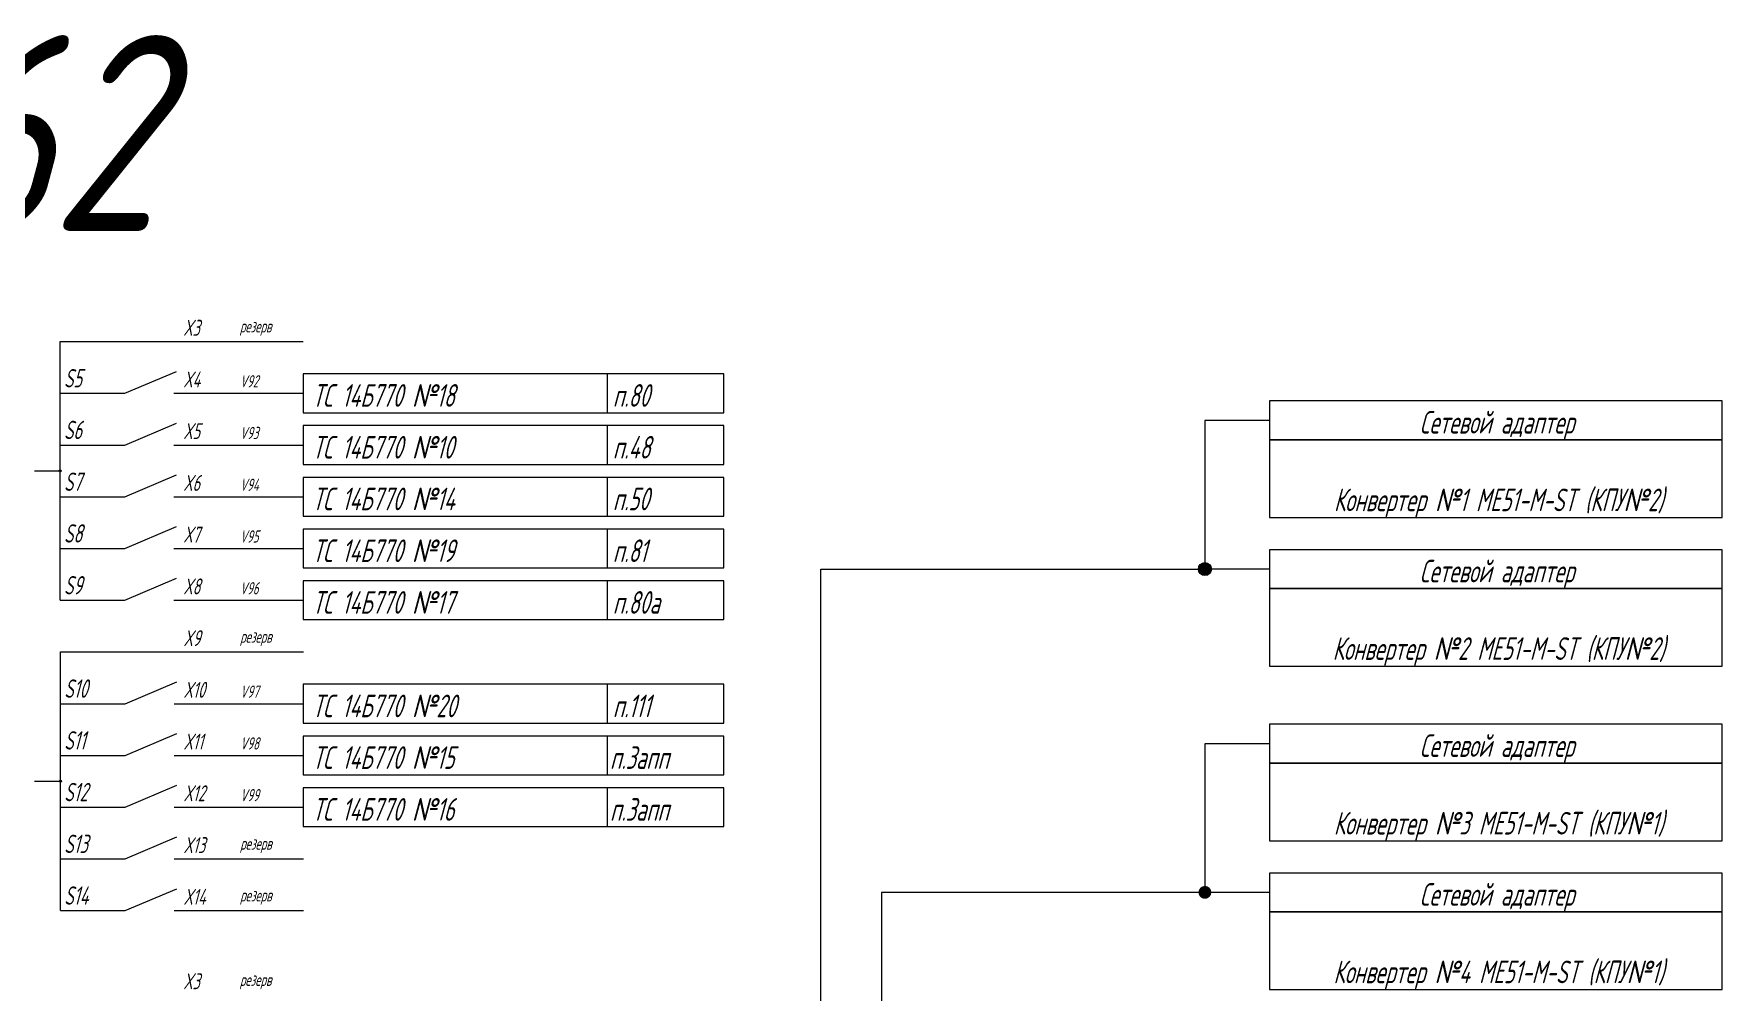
# Paper-space layout '83т362' of a CAD drawing. Extents: x 29 to 602, y 6 to 409.
# Drawn here: x 441 to 578.9, y 330.8 to 409.1 of the extents above; entities that cross this region are included whole.
import ezdxf

# ---------------------------------------------------------------- set-up
doc = ezdxf.new("R2010")
doc.units = 0
doc.header["$LTSCALE"] = 0.3
doc.layers.get('0').update_dxf_attribs({"linetype": 'CONTINUOUS', "lineweight": 15})
doc.styles.get("Standard").update_dxf_attribs({"font": 'isocpeur.ttf', "width": 0.8, "oblique": 15})

psp = doc.layouts.new('83т362')

# ---------------------------------------------------------------- hatches: boundary and pattern name
h = psp.add_hatch(color=256)
edge = h.paths.add_edge_path()
edge.add_arc((443.19, 373.39), 0.0845, 0, 360)
h = psp.add_hatch(color=256)
edge = h.paths.add_edge_path()
edge.add_arc((536.65, 365.38), 0.528, 0, 360)
h = psp.add_hatch(color=256)
edge = h.paths.add_edge_path()
edge.add_arc((443.21, 348.05), 0.0845, 0, 360)
h = psp.add_hatch(color=256)
edge = h.paths.add_edge_path()
edge.add_arc((536.65, 338.98), 0.528, 0, 360)

# ---------------------------------------------------------------- linework, layer by layer
for p, q in [((443.19, 379.73), (443.19, 383.95)), ((443.19, 383.95), (452.48, 383.95)), ((452.48, 383.95), (457.76, 383.95)), ((457.76, 383.95), (463.04, 383.95)), ((487.86, 381.31), (487.86, 378.14)), ((443.19, 375.5), (443.19, 379.73)), ((443.19, 379.73), (448.47, 379.73)), ((452.48, 379.73), (457.76, 379.73)), ((457.76, 379.73), (463.04, 379.73)), ((487.86, 377.09), (487.86, 373.92)), ((541.93, 377.52), (536.65, 377.52)), ((536.65, 377.52), (536.65, 365.38)), ((443.19, 371.28), (443.19, 375.5)), ((443.19, 375.5), (448.47, 375.5)), ((452.48, 375.5), (457.76, 375.5)), ((457.76, 375.5), (463.04, 375.5)), ((441.08, 373.39), (443.19, 373.39)), ((487.86, 372.86), (487.86, 369.7)), ((443.19, 367.06), (443.19, 371.28)), ((443.19, 371.28), (448.47, 371.28)), ((452.48, 371.28), (457.76, 371.28)), ((457.76, 371.28), (463.04, 371.28)), ((487.86, 368.64), (487.86, 365.47)), ((443.19, 367.06), (448.47, 367.06)), ((443.19, 362.83), (443.19, 367.06)), ((452.48, 367.06), (457.76, 367.06)), ((457.76, 367.06), (463.04, 367.06)), ((505.28, 247.66), (505.28, 365.38)), ((505.28, 365.38), (536.65, 365.38)), ((541.93, 365.38), (536.65, 365.38)), ((487.86, 364.42), (487.86, 361.25)), ((443.19, 362.83), (448.47, 362.83)), ((452.48, 362.83), (457.76, 362.83)), ((457.76, 362.83), (463.04, 362.83)), ((443.21, 354.38), (443.21, 358.61)), ((443.21, 358.61), (452.49, 358.61)), ((452.49, 358.61), (457.77, 358.61)), ((457.77, 358.61), (463.05, 358.61)), ((487.86, 355.97), (487.86, 352.8)), ((443.21, 350.16), (443.21, 354.38)), ((443.21, 354.38), (448.49, 354.38)), ((452.49, 354.38), (457.77, 354.38)), ((457.77, 354.38), (463.05, 354.38)), ((487.86, 351.74), (487.86, 348.58)), ((443.21, 345.94), (443.21, 350.16)), ((443.21, 350.16), (448.49, 350.16)), ((452.49, 350.16), (457.77, 350.16)), ((457.77, 350.16), (463.05, 350.16)), ((541.93, 351.12), (536.65, 351.12)), ((536.65, 351.12), (536.65, 338.98)), ((441.09, 348.05), (443.21, 348.05)), ((487.86, 347.52), (487.86, 344.35)), ((443.21, 341.71), (443.21, 345.94)), ((443.21, 345.94), (448.49, 345.94)), ((452.49, 345.94), (457.77, 345.94)), ((457.77, 345.94), (463.05, 345.94)), ((443.21, 341.71), (448.49, 341.71)), ((443.21, 337.49), (443.21, 341.71)), ((452.49, 341.71), (457.77, 341.71)), ((457.77, 341.71), (463.05, 341.71)), ((536.65, 338.98), (510.25, 338.98)), ((510.25, 338.98), (510.25, 243.44)), ((541.93, 338.98), (536.65, 338.98)), ((443.21, 337.49), (448.49, 337.49)), ((452.49, 337.49), (457.77, 337.49)), ((457.77, 337.49), (463.05, 337.49))]:
    psp.add_line(p, q)
at = {"lineweight": 15}
for p, q in [((448.47, 379.73), (452.7, 381.52)), ((448.47, 375.5), (452.7, 377.3)), ((448.47, 371.28), (452.7, 373.07)), ((448.47, 367.06), (452.7, 368.85)), ((448.47, 362.83), (452.7, 364.63)), ((448.49, 354.38), (452.71, 356.18)), ((448.49, 350.16), (452.71, 351.95)), ((448.49, 345.94), (452.71, 347.73)), ((448.49, 341.71), (452.71, 343.51)), ((448.49, 337.49), (452.71, 339.28))]:
    psp.add_line(p, q, dxfattribs=at)
for points in [[(463.04, 378.14), (497.36, 378.14), (497.36, 381.31), (463.04, 381.31)], [(541.93, 375.94), (578.89, 375.94), (578.89, 379.11), (541.93, 379.11)], [(463.04, 373.92), (497.36, 373.92), (497.36, 377.09), (463.04, 377.09)], [(541.93, 369.6), (578.89, 369.6), (578.89, 375.94), (541.93, 375.94)], [(463.04, 369.7), (497.36, 369.7), (497.36, 372.86), (463.04, 372.86)], [(463.04, 365.47), (497.36, 365.47), (497.36, 368.64), (463.04, 368.64)], [(541.93, 363.79), (578.89, 363.79), (578.89, 366.96), (541.93, 366.96)], [(463.04, 361.25), (497.36, 361.25), (497.36, 364.42), (463.04, 364.42)], [(541.93, 357.46), (578.89, 357.46), (578.89, 363.79), (541.93, 363.79)], [(463.04, 352.8), (497.36, 352.8), (497.36, 355.97), (463.04, 355.97)], [(463.04, 348.58), (497.36, 348.58), (497.36, 351.74), (463.04, 351.74)], [(541.93, 349.54), (578.89, 349.54), (578.89, 352.71), (541.93, 352.71)], [(541.93, 343.2), (578.89, 343.2), (578.89, 349.54), (541.93, 349.54)], [(463.04, 344.35), (497.36, 344.35), (497.36, 347.52), (463.04, 347.52)], [(541.93, 337.39), (578.89, 337.39), (578.89, 340.56), (541.93, 340.56)], [(541.93, 331.06), (578.89, 331.06), (578.89, 337.39), (541.93, 337.39)]]:
    psp.add_lwpolyline(points, close=True)
for centre, radius in [((443.19, 373.39), 0.0845), ((536.65, 365.38), 0.528), ((443.21, 348.05), 0.0845)]:
    psp.add_circle(centre, radius)

# ---------------------------------------------------------------- texts
at = {"insert": (305.12, 408.98), "char_height": 16, "attachment_point": 2}
psp.add_mtext_dynamic_manual_height_columns('Схема электроснабжения изд.83т362', width=1316.3617, gutter_width=12.5, heights=[0], dxfattribs=at)
for s, insert, char_height, width, attachment_point in [('{\\fGOST|b0|i0|c204|p34; \\fGOST|b0|i0|c0|p34; X\\fGOST|b0|i0|c204|p34;3}', (452.17, 384.43), 1.3, 17.2012, 7), ('{\\fGOST|b0|i0|c204|p34; резерв}', (457.45, 384.43), 1, 17.2012, 7), ('{\\fGOST|b0|i0|c204|p34; \\fGOST|b0|i0|c0|p34;S\\fGOST|b0|i0|c204|p34;5}', (442.88, 380.21), 1.5, 17.2012, 7), ('{\\fGOST|b0|i0|c204|p34; \\fGOST|b0|i0|c0|p34; X\\fGOST|b0|i0|c204|p34;4}', (452.17, 380.21), 1.3, 17.2012, 7), ('{\\fGOST|b0|i0|c204|p34; \\fGOST|b0|i0|c0|p34;V\\fGOST|b0|i0|c204|p34;92}', (457.45, 380.21), 1, 17.2012, 7), ('\\pi1.056;{\\fGOST|b0|i0|c204|p34;ТС \\fGOST|b0|i0|c0|p34;14\\fGOST|b0|i0|c204|p34;Б\\fGOST|b0|i0|c0|p34;770 }№{\\fGOST|b0|i0|c204|p34;18}', (462.73, 378.63), 1.848, 27.9979, 7), ('{\\fGOST|b0|i0|c204|p34; п.80}', (487.55, 378.63), 1.848, 34.32, 7), ('{\\fGOST|b0|i0|c204|p34; Сетевой адаптер}', (560.1, 375.94), 1.848, 36.96, 8), ('{\\fGOST|b0|i0|c204|p34; \\fGOST|b0|i0|c0|p34;S\\fGOST|b0|i0|c204|p34;6}', (442.88, 375.99), 1.5, 17.2012, 7), ('{\\fGOST|b0|i0|c204|p34; \\fGOST|b0|i0|c0|p34; X\\fGOST|b0|i0|c204|p34;5}', (452.17, 375.99), 1.3, 17.2012, 7), ('{\\fGOST|b0|i0|c204|p34; \\fGOST|b0|i0|c0|p34;V\\fGOST|b0|i0|c204|p34;93}', (457.45, 375.99), 1, 17.2012, 7), ('\\pi1.056;{\\fGOST|b0|i0|c204|p34;ТС \\fGOST|b0|i0|c0|p34;14\\fGOST|b0|i0|c204|p34;Б\\fGOST|b0|i0|c0|p34;770 }№{\\fGOST|b0|i0|c204|p34;10}', (462.73, 374.4), 1.848, 27.9979, 7), ('{\\fGOST|b0|i0|c204|p34; п.48}', (487.55, 374.4), 1.848, 34.32, 7), ('{\\fGOST|b0|i0|c204|p34; \\fGOST|b0|i0|c0|p34;S\\fGOST|b0|i0|c204|p34;7}', (442.88, 371.76), 1.5, 17.2012, 7), ('{\\fGOST|b0|i0|c204|p34; \\fGOST|b0|i0|c0|p34; X\\fGOST|b0|i0|c204|p34;6}', (452.17, 371.76), 1.3, 17.2012, 7), ('{\\fGOST|b0|i0|c204|p34; \\fGOST|b0|i0|c0|p34;V\\fGOST|b0|i0|c204|p34;94}', (457.45, 371.76), 1, 17.2012, 7), ('\\pi1.056;{\\fGOST|b0|i0|c204|p34;ТС \\fGOST|b0|i0|c0|p34;14\\fGOST|b0|i0|c204|p34;Б\\fGOST|b0|i0|c0|p34;770 }№{\\fGOST|b0|i0|c204|p34;14}', (462.73, 370.18), 1.848, 27.9979, 7), ('{\\fGOST|b0|i0|c204|p34; п.50}', (487.55, 370.18), 1.848, 34.32, 7), ('\\pl1.056;{\\fGOST|b0|i0|c204|p34;Конвертер }№{\\fGOST|b0|i0|c204|p34;1 ME51-M-ST (КПУ}№{\\fGOST|b0|i0|c204|p34;2)}', (560.1, 369.6), 1.848, 36.96, 8), ('{\\fGOST|b0|i0|c204|p34; \\fGOST|b0|i0|c0|p34;S\\fGOST|b0|i0|c204|p34;8}', (442.88, 367.54), 1.5, 17.2012, 7), ('{\\fGOST|b0|i0|c204|p34; \\fGOST|b0|i0|c0|p34; X\\fGOST|b0|i0|c204|p34;7}', (452.17, 367.54), 1.3, 17.2012, 7), ('{\\fGOST|b0|i0|c204|p34; \\fGOST|b0|i0|c0|p34;V\\fGOST|b0|i0|c204|p34;95}', (457.45, 367.54), 1, 17.2012, 7), ('\\pi1.056;{\\fGOST|b0|i0|c204|p34;ТС \\fGOST|b0|i0|c0|p34;14\\fGOST|b0|i0|c204|p34;Б\\fGOST|b0|i0|c0|p34;770 }№{\\fGOST|b0|i0|c204|p34;19}', (462.73, 365.95), 1.848, 27.9979, 7), ('{\\fGOST|b0|i0|c204|p34; п.81}', (487.55, 365.95), 1.848, 34.32, 7), ('{\\fGOST|b0|i0|c204|p34; Сетевой адаптер}', (560.1, 363.79), 1.848, 36.96, 8), ('{\\fGOST|b0|i0|c204|p34; \\fGOST|b0|i0|c0|p34;S\\fGOST|b0|i0|c204|p34;9}', (442.88, 363.31), 1.5, 17.2012, 7), ('{\\fGOST|b0|i0|c204|p34; \\fGOST|b0|i0|c0|p34; X\\fGOST|b0|i0|c204|p34;8}', (452.17, 363.31), 1.3, 17.2012, 7), ('{\\fGOST|b0|i0|c204|p34; \\fGOST|b0|i0|c0|p34;V\\fGOST|b0|i0|c204|p34;96}', (457.45, 363.31), 1, 17.2012, 7), ('\\pi1.056;{\\fGOST|b0|i0|c204|p34;ТС \\fGOST|b0|i0|c0|p34;14\\fGOST|b0|i0|c204|p34;Б\\fGOST|b0|i0|c0|p34;770 }№{\\fGOST|b0|i0|c204|p34;17}', (462.73, 361.73), 1.848, 27.9979, 7), ('{\\fGOST|b0|i0|c204|p34; п.80а}', (487.55, 361.73), 1.848, 34.32, 7), ('{\\fGOST|b0|i0|c204|p34; \\fGOST|b0|i0|c0|p34; X\\fGOST|b0|i0|c204|p34;9}', (452.19, 359.09), 1.3, 17.2012, 7), ('{\\fGOST|b0|i0|c204|p34; резерв}', (457.47, 359.09), 1, 17.2012, 7), ('\\pl1.056;{\\fGOST|b0|i0|c204|p34;Конвертер }№{\\fGOST|b0|i0|c204|p34;2 ME51-M-ST (КПУ}№{\\fGOST|b0|i0|c204|p34;2)}', (560.1, 357.46), 1.848, 36.96, 8), ('{\\fGOST|b0|i0|c204|p34; \\fGOST|b0|i0|c0|p34;S\\fGOST|b0|i0|c204|p34;10}', (442.9, 354.87), 1.5, 17.2012, 7), ('{\\fGOST|b0|i0|c204|p34; \\fGOST|b0|i0|c0|p34; X\\fGOST|b0|i0|c204|p34;10}', (452.19, 354.87), 1.3, 17.2012, 7), ('{\\fGOST|b0|i0|c204|p34; \\fGOST|b0|i0|c0|p34;V\\fGOST|b0|i0|c204|p34;97}', (457.47, 354.87), 1, 17.2012, 7), ('\\pi1.056;{\\fGOST|b0|i0|c204|p34;ТС \\fGOST|b0|i0|c0|p34;14\\fGOST|b0|i0|c204|p34;Б\\fGOST|b0|i0|c0|p34;770 }№{\\fGOST|b0|i0|c204|p34;20}', (462.73, 353.28), 1.848, 27.9979, 7), ('{\\fGOST|b0|i0|c204|p34; п.111}', (487.55, 353.28), 1.848, 34.32, 7), ('{\\fGOST|b0|i0|c204|p34; \\fGOST|b0|i0|c0|p34;S\\fGOST|b0|i0|c204|p34;11}', (442.9, 350.64), 1.5, 17.2012, 7), ('{\\fGOST|b0|i0|c204|p34; \\fGOST|b0|i0|c0|p34; X\\fGOST|b0|i0|c204|p34;11}', (452.19, 350.64), 1.3, 17.2012, 7), ('{\\fGOST|b0|i0|c204|p34; \\fGOST|b0|i0|c0|p34;V\\fGOST|b0|i0|c204|p34;98}', (457.47, 350.64), 1, 17.2012, 7), ('{\\fGOST|b0|i0|c204|p34; Сетевой адаптер}', (560.1, 349.54), 1.848, 36.96, 8), ('\\pi1.056;{\\fGOST|b0|i0|c204|p34;ТС \\fGOST|b0|i0|c0|p34;14\\fGOST|b0|i0|c204|p34;Б\\fGOST|b0|i0|c0|p34;770 }№{\\fGOST|b0|i0|c204|p34;15}', (462.73, 349.06), 1.848, 27.9979, 7), ('\\pi0.52799;{\\fGOST|b0|i0|c204|p34;п.3апп}', (487.55, 349.06), 1.848, 34.32, 7), ('{\\fGOST|b0|i0|c204|p34; \\fGOST|b0|i0|c0|p34;S\\fGOST|b0|i0|c204|p34;12}', (442.9, 346.42), 1.5, 17.2012, 7), ('{\\fGOST|b0|i0|c204|p34; \\fGOST|b0|i0|c0|p34; X\\fGOST|b0|i0|c204|p34;12}', (452.19, 346.42), 1.3, 17.2012, 7), ('{\\fGOST|b0|i0|c204|p34; \\fGOST|b0|i0|c0|p34;V\\fGOST|b0|i0|c204|p34;99}', (457.47, 346.42), 1, 17.2012, 7), ('\\pi1.056;{\\fGOST|b0|i0|c204|p34;ТС \\fGOST|b0|i0|c0|p34;14\\fGOST|b0|i0|c204|p34;Б\\fGOST|b0|i0|c0|p34;770 }№{\\fGOST|b0|i0|c204|p34;16}', (462.73, 344.83), 1.848, 34.32, 7), ('\\pi0.52799;{\\fGOST|b0|i0|c204|p34;п.3апп}', (487.55, 344.83), 1.848, 34.32, 7), ('\\pl1.056;{\\fGOST|b0|i0|c204|p34;Конвертер }№{\\fGOST|b0|i0|c204|p34;3 ME51-M-ST (КПУ}№{\\fGOST|b0|i0|c204|p34;1)}', (560.1, 343.2), 1.848, 36.96, 8), ('{\\fGOST|b0|i0|c204|p34; \\fGOST|b0|i0|c0|p34;S\\fGOST|b0|i0|c204|p34;13}', (442.9, 342.19), 1.5, 17.2012, 7), ('{\\fGOST|b0|i0|c204|p34; \\fGOST|b0|i0|c0|p34; X\\fGOST|b0|i0|c204|p34;13}', (452.19, 342.19), 1.3, 17.2012, 7), ('{\\fGOST|b0|i0|c204|p34; резерв}', (457.47, 342.19), 1, 17.2012, 7), ('{\\fGOST|b0|i0|c204|p34; \\fGOST|b0|i0|c0|p34;S\\fGOST|b0|i0|c204|p34;14}', (442.9, 337.97), 1.5, 17.2012, 7), ('{\\fGOST|b0|i0|c204|p34; \\fGOST|b0|i0|c0|p34; X\\fGOST|b0|i0|c204|p34;14}', (452.19, 337.97), 1.3, 17.2012, 7), ('{\\fGOST|b0|i0|c204|p34; Сетевой адаптер}', (560.1, 337.39), 1.848, 36.96, 8), ('{\\fGOST|b0|i0|c204|p34; резерв}', (457.47, 337.97), 1, 17.2012, 7), ('{\\fGOST|b0|i0|c204|p34; \\fGOST|b0|i0|c0|p34; X\\fGOST|b0|i0|c204|p34;3}', (452.17, 331.07), 1.3, 17.2012, 7), ('\\pl1.056;{\\fGOST|b0|i0|c204|p34;Конвертер }№{\\fGOST|b0|i0|c204|p34;4 ME51-M-ST (КПУ}№{\\fGOST|b0|i0|c204|p34;1)}', (560.1, 331.06), 1.848, 36.96, 8), ('{\\fGOST|b0|i0|c204|p34; резерв}', (457.45, 331.07), 1, 17.2012, 7)]:
    psp.add_mtext(s, dxfattribs=dict(insert=insert, char_height=char_height, width=width, attachment_point=attachment_point))

doc.saveas('drawing.dxf')
